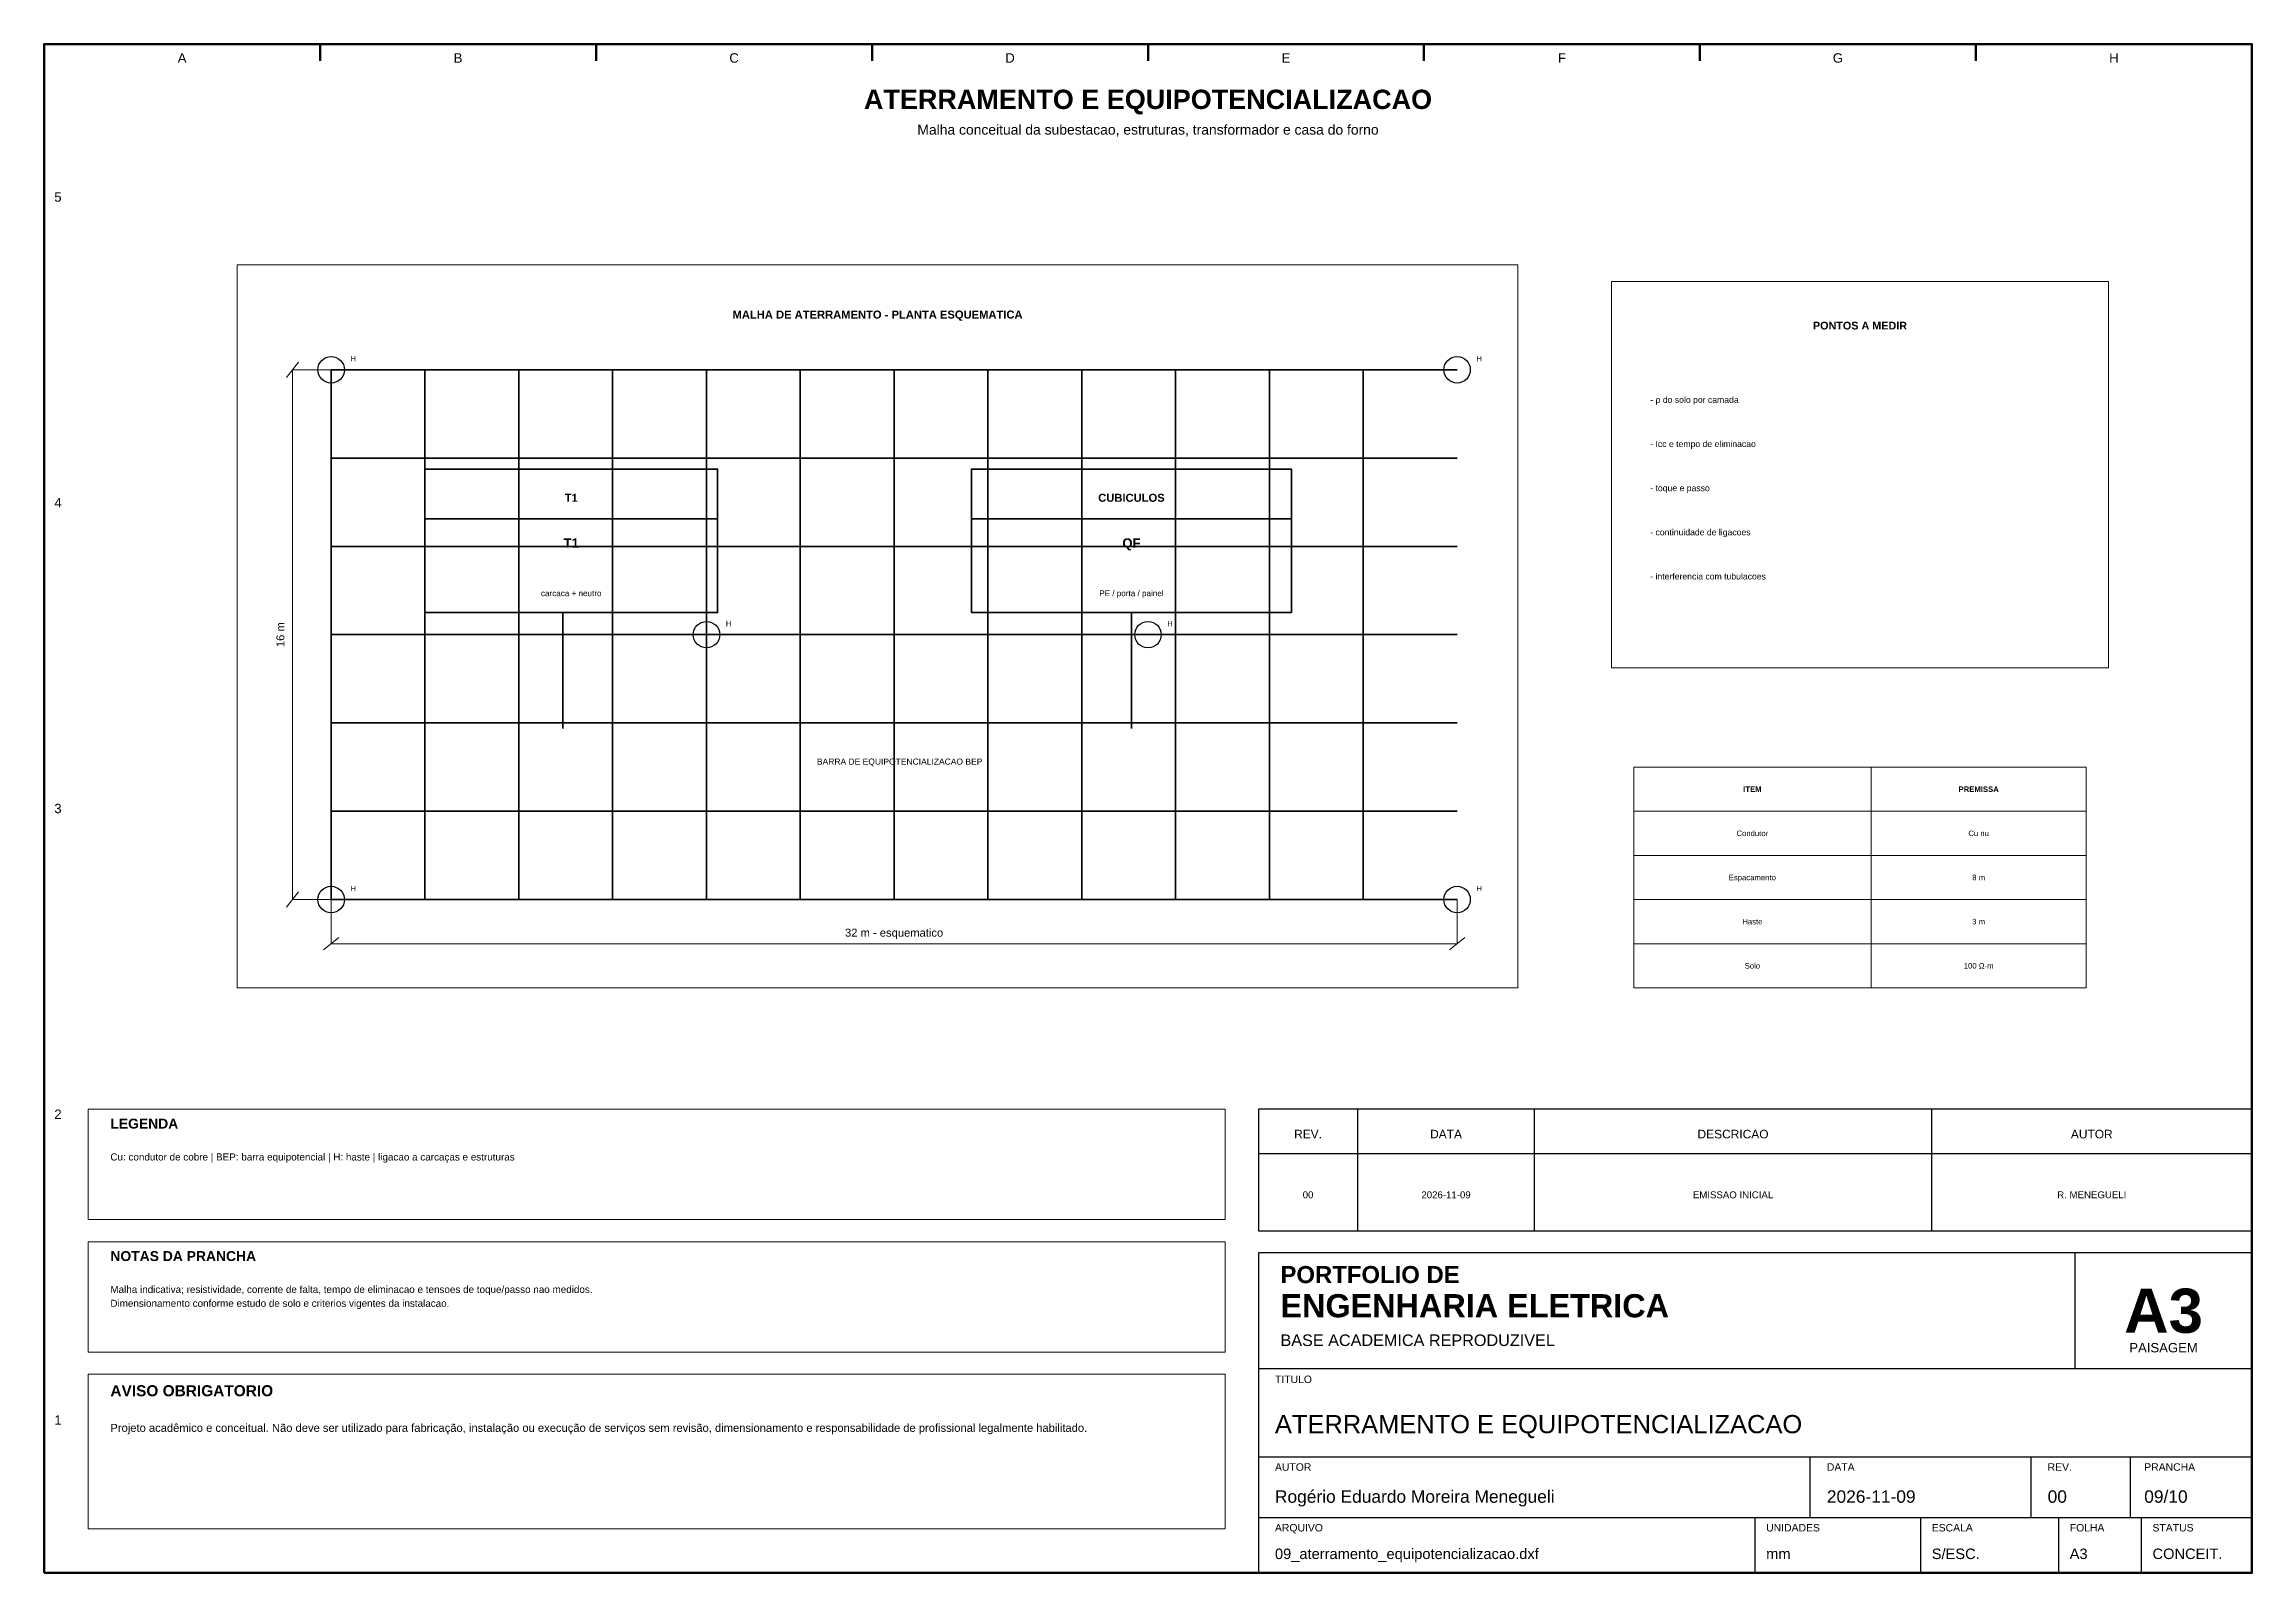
# Model space of a CAD drawing. Header units: millimetres. Extents: x 10 to 410, y 10 to 287.
import ezdxf
from ezdxf.enums import TextEntityAlignment as Align

# ---------------------------------------------------------------- set-up
doc = ezdxf.new("R2010")
doc.units = ezdxf.units.MM
for name, color, linetype, lineweight in [('00_MOLDURA', 7, 'CONTINUOUS', 50), ('01_CARIMBO', 7, 'CONTINUOUS', 25), ('02_TEXTO', 7, 'CONTINUOUS', 18), ('03_COTAS', 5, 'CONTINUOUS', 18), ('04_EQUIPAMENTOS', 250, 'CONTINUOUS', 35), ('07_INSTRUMENTACAO', 202, 'CONTINUOUS', 25), ('08_CABOS', 160, 'CONTINUOUS', 35), ('11_ARQUITETURA', 8, 'CONTINUOUS', 18), ('12_LEGENDA', 7, 'CONTINUOUS', 18), ('13_NOTAS', 7, 'CONTINUOUS', 18)]:
    doc.layers.add(name, color=color, linetype=linetype, lineweight=lineweight)
doc.styles.add('PORTFOLIO_TEXTO', font='arial.ttf')
doc.styles.add('PORTFOLIO_TITULO', font='arialbd.ttf', dxfattribs={"width": 0.92})

# ---------------------------------------------------------------- blocks, each defined once
blk = doc.blocks.new('CARIMBO_A3')
at = {"layer": '01_CARIMBO'}
for p, q in [((148, 37), (148, 58)), ((0, 37), (180, 37)), ((0, 21), (180, 21)), ((100, 10), (100, 21)), ((140, 10), (140, 21)), ((158, 10), (158, 21)), ((0, 10), (180, 10)), ((90, 0), (90, 10)), ((120, 0), (120, 10)), ((145, 0), (145, 10)), ((160, 0), (160, 10))]:
    blk.add_line(p, q, dxfattribs=at)
blk.add_lwpolyline([(0, 0), (180, 0), (180, 58), (0, 58)], close=True, dxfattribs=at)
at = {"layer": '01_CARIMBO', "style": 'PORTFOLIO_TEXTO'}
for s, p in [('TITULO', (3, 34.4)), ('AUTOR', (3, 18.5)), ('DATA', (103, 18.5)), ('REV.', (143, 18.5)), ('PRANCHA', (160.5, 18.5)), ('ARQUIVO', (3, 7.5)), ('UNIDADES', (92, 7.5)), ('ESCALA', (122, 7.5)), ('FOLHA', (147, 7.5)), ('STATUS', (162, 7.5))]:
    blk.add_text(s, height=1.35, dxfattribs=at).set_placement(p)
at = {"layer": '02_TEXTO'}
for s, height, style, p in [('PORTFOLIO DE', 3.1, 'PORTFOLIO_TITULO', (4, 52.5)), ('ENGENHARIA ELETRICA', 4.2, 'PORTFOLIO_TITULO', (4, 46.3)), ('BASE ACADEMICA REPRODUZIVEL', 2.1, 'PORTFOLIO_TEXTO', (4, 41.1))]:
    blk.add_text(s, height=height, dxfattribs=dict(at, style=style)).set_placement(p)
for s, height, style, p in [('A3', 8, 'PORTFOLIO_TITULO', (164, 47.5)), ('PAISAGEM', 1.7, 'PORTFOLIO_TEXTO', (164, 40.8))]:
    blk.add_text(s, height=height, dxfattribs=dict(at, style=style)).set_placement(p, align=Align.MIDDLE_CENTER)
at = {"layer": '02_TEXTO', "style": 'PORTFOLIO_TEXTO'}
for tag, p, height in [('TITULO', (3, 25.3), 3.3), ('AUTOR', (3, 12.7), 2.25), ('DATA', (103, 12.7), 2.25), ('REVISAO', (143, 12.7), 2.25), ('PRANCHA', (160.5, 12.7), 2.25), ('ARQUIVO', (3, 2.5), 1.9), ('UNIDADES', (92, 2.5), 1.9), ('ESCALA', (122, 2.5), 1.9), ('FOLHA', (147, 2.5), 1.9), ('STATUS', (162, 2.5), 1.9)]:
    blk.add_attdef(tag, p, '', height=height, dxfattribs=at)

msp = doc.modelspace()

# ---------------------------------------------------------------- linework, layer by layer
at = {"layer": '00_MOLDURA'}
for p, q in [((60, 287), (60, 284)), ((110, 287), (110, 284)), ((160, 287), (160, 284)), ((210, 287), (210, 284)), ((260, 287), (260, 284)), ((310, 287), (310, 284)), ((360, 287), (360, 284))]:
    msp.add_line(p, q, dxfattribs=at)
msp.add_lwpolyline([(10, 10), (410, 10), (410, 287), (10, 287)], close=True, dxfattribs=at)
at = {"layer": '01_CARIMBO'}
for p, q in [((248, 72), (248, 94)), ((280, 72), (280, 94)), ((352, 72), (352, 94)), ((230, 86), (410, 86))]:
    msp.add_line(p, q, dxfattribs=at)
msp.add_lwpolyline([(230, 72), (410, 72), (410, 94), (230, 94)], close=True, dxfattribs=at)
at = {"layer": '03_COTAS'}
for p, q in [((53.9, 226.6), (56.1, 229.4)), ((62, 228), (55, 228)), ((55, 132), (55, 228)), ((53.9, 130.6), (56.1, 133.4)), ((62, 132), (55, 132)), ((62, 132), (62, 124)), ((266, 132), (266, 124)), ((60.6, 122.9), (63.4, 125.1)), ((62, 124), (266, 124)), ((264.6, 122.9), (267.4, 125.1))]:
    msp.add_line(p, q, dxfattribs=at)
at = {"layer": '04_EQUIPAMENTOS'}
for p, q in [((79, 201), (132, 201)), ((178, 201), (236, 201))]:
    msp.add_line(p, q, dxfattribs=at)
for points in [[(79, 184), (132, 184), (132, 210), (79, 210)], [(178, 184), (236, 184), (236, 210), (178, 210)]]:
    msp.add_lwpolyline(points, close=True, dxfattribs=at)
at = {"layer": '07_INSTRUMENTACAO'}
for centre in [(62, 228), (266, 228), (130, 180), (210, 180), (62, 132), (266, 132)]:
    msp.add_circle(centre, 2.4, dxfattribs=at)
at = {"layer": '08_CABOS', "lineweight": 35}
for p, q in [((62, 132), (62, 228)), ((62, 228), (266, 228)), ((79, 132), (79, 228)), ((96, 132), (96, 228)), ((113, 132), (113, 228)), ((130, 132), (130, 228)), ((147, 132), (147, 228)), ((164, 132), (164, 228)), ((181, 132), (181, 228)), ((198, 132), (198, 228)), ((215, 132), (215, 228)), ((232, 132), (232, 228)), ((249, 132), (249, 228)), ((62, 212), (266, 212)), ((62, 196), (266, 196)), ((62, 180), (266, 180)), ((62, 164), (266, 164)), ((62, 148), (266, 148)), ((62, 132), (266, 132))]:
    msp.add_line(p, q, dxfattribs=at)
at = {"layer": '08_CABOS'}
for p, q in [((104, 184), (104, 163)), ((207, 184), (207, 163))]:
    msp.add_line(p, q, dxfattribs=at)
at = {"layer": '11_ARQUITETURA'}
msp.add_lwpolyline([(45, 116), (277, 116), (277, 247), (45, 247)], close=True, dxfattribs=at)
at = {"layer": '12_LEGENDA'}
for p, q in [((341, 156), (341, 116)), ((298, 148), (380, 148)), ((298, 140), (380, 140)), ((298, 132), (380, 132)), ((298, 124), (380, 124))]:
    msp.add_line(p, q, dxfattribs=at)
for points in [[(298, 116), (380, 116), (380, 156), (298, 156)], [(18, 74), (224, 74), (224, 94), (18, 94)]]:
    msp.add_lwpolyline(points, close=True, dxfattribs=at)
at = {"layer": '13_NOTAS'}
for points in [[(294, 174), (384, 174), (384, 244), (294, 244)], [(18, 50), (224, 50), (224, 70), (18, 70)], [(18, 18), (224, 18), (224, 46), (18, 46)]]:
    msp.add_lwpolyline(points, close=True, dxfattribs=at)

# ---------------------------------------------------------------- block references
at = {"layer": '01_CARIMBO'}
msp.add_blockref('CARIMBO_A3', (230, 10), dxfattribs=at).add_auto_attribs({'TITULO': 'ATERRAMENTO E EQUIPOTENCIALIZACAO', 'AUTOR': 'Rogério Eduardo Moreira Menegueli', 'DATA': '2026-11-09', 'REVISAO': '00', 'PRANCHA': '09/10', 'ARQUIVO': '09_aterramento_equipotencializacao.dxf', 'UNIDADES': 'mm', 'ESCALA': 'S/ESC.', 'FOLHA': 'A3', 'STATUS': 'CONCEIT.'})

# ---------------------------------------------------------------- texts
at = {"layer": '00_MOLDURA', "style": 'PORTFOLIO_TEXTO'}
for s, p in [('A', (35, 284.5)), ('B', (85, 284.5)), ('C', (135, 284.5)), ('D', (185, 284.5)), ('E', (235, 284.5)), ('F', (285, 284.5)), ('G', (335, 284.5)), ('H', (385, 284.5)), ('5', (12.5, 259.3)), ('4', (12.5, 203.9)), ('3', (12.5, 148.5)), ('2', (12.5, 93.1)), ('1', (12.5, 37.7))]:
    msp.add_text(s, height=1.7, dxfattribs=at).set_placement(p, align=Align.MIDDLE_CENTER)
at = {"layer": '01_CARIMBO', "style": 'PORTFOLIO_TEXTO'}
for s, p in [('REV.', (239, 89.5)), ('DATA', (264, 89.5)), ('DESCRICAO', (316, 89.5)), ('AUTOR', (381, 89.5))]:
    msp.add_text(s, height=1.55, dxfattribs=at).set_placement(p, align=Align.MIDDLE_CENTER)
at = {"layer": '02_TEXTO'}
for s, height, style, p in [('ATERRAMENTO E EQUIPOTENCIALIZACAO', 3.5, 'PORTFOLIO_TITULO', (210, 277)), ('Malha conceitual da subestacao, estruturas, transformador e casa do forno', 1.8, 'PORTFOLIO_TEXTO', (210, 271.5)), ('T1', 1.7, 'PORTFOLIO_TITULO', (105.5, 196.6)), ('QF', 1.7, 'PORTFOLIO_TITULO', (207, 196.6)), ('PE / porta / painel', 1.05, 'PORTFOLIO_TEXTO', (207, 187.5)), ('carcaca + neutro', 1.05, 'PORTFOLIO_TEXTO', (105.5, 187.5)), ('00', 1.25, 'PORTFOLIO_TEXTO', (239, 78.5)), ('2026-11-09', 1.25, 'PORTFOLIO_TEXTO', (264, 78.5)), ('EMISSAO INICIAL', 1.25, 'PORTFOLIO_TEXTO', (316, 78.5)), ('R. MENEGUELI', 1.25, 'PORTFOLIO_TEXTO', (381, 78.5))]:
    msp.add_text(s, height=height, dxfattribs=dict(at, style=style)).set_placement(p, align=Align.MIDDLE_CENTER)
at = {"layer": '03_COTAS', "style": 'PORTFOLIO_TEXTO'}
msp.add_text('16 m', height=1.45, rotation=90, dxfattribs=at).set_placement((52.8, 180), align=Align.MIDDLE_CENTER)
msp.add_text('32 m - esquematico', height=1.45, dxfattribs=at).set_placement((164, 126), align=Align.MIDDLE_CENTER)
at = {"layer": '04_EQUIPAMENTOS', "style": 'PORTFOLIO_TITULO'}
for s, p in [('T1', (105.5, 204.8)), ('CUBICULOS', (207, 204.8))]:
    msp.add_text(s, height=1.45, dxfattribs=at).set_placement(p, align=Align.MIDDLE_CENTER)
at = {"layer": '07_INSTRUMENTACAO', "style": 'PORTFOLIO_TEXTO'}
for p in [(66, 230), (270, 230), (134, 182), (214, 182), (66, 134), (270, 134)]:
    msp.add_text('H', height=0.95, dxfattribs=at).set_placement(p, align=Align.MIDDLE_CENTER)
at = {"layer": '08_CABOS', "style": 'PORTFOLIO_TEXTO'}
msp.add_text('BARRA DE EQUIPOTENCIALIZACAO BEP', height=1.1, dxfattribs=at).set_placement((165, 157), align=Align.MIDDLE_CENTER)
at = {"layer": '11_ARQUITETURA', "style": 'PORTFOLIO_TITULO'}
msp.add_text('MALHA DE ATERRAMENTO - PLANTA ESQUEMATICA', height=1.45, dxfattribs=at).set_placement((161, 238), align=Align.MIDDLE_CENTER)
at = {"layer": '12_LEGENDA'}
for s, style, p in [('ITEM', 'PORTFOLIO_TITULO', (319.5, 152)), ('PREMISSA', 'PORTFOLIO_TITULO', (360.5, 152)), ('Condutor', 'PORTFOLIO_TEXTO', (319.5, 144)), ('Cu nu', 'PORTFOLIO_TEXTO', (360.5, 144)), ('Espacamento', 'PORTFOLIO_TEXTO', (319.5, 136)), ('8 m', 'PORTFOLIO_TEXTO', (360.5, 136)), ('Haste', 'PORTFOLIO_TEXTO', (319.5, 128)), ('3 m', 'PORTFOLIO_TEXTO', (360.5, 128)), ('Solo', 'PORTFOLIO_TEXTO', (319.5, 120)), ('100 Ω·m', 'PORTFOLIO_TEXTO', (360.5, 120))]:
    msp.add_text(s, height=1, dxfattribs=dict(at, style=style)).set_placement(p, align=Align.MIDDLE_CENTER)
at = {"layer": '12_LEGENDA', "style": 'PORTFOLIO_TITULO'}
msp.add_text('LEGENDA', height=1.8, dxfattribs=at).set_placement((22, 90.5))
at = {"layer": '12_LEGENDA', "insert": (22, 86), "char_height": 1.28, "width": 198, "attachment_point": 1, "line_spacing_factor": 1.18, "style": 'PORTFOLIO_TEXTO'}
msp.add_mtext('Cu: condutor de cobre | BEP: barra equipotencial | H: haste | ligacao a carcaças e estruturas', dxfattribs=at)
at = {"layer": '13_NOTAS', "style": 'PORTFOLIO_TITULO'}
msp.add_text('PONTOS A MEDIR', height=1.4, dxfattribs=at).set_placement((339, 236), align=Align.MIDDLE_CENTER)
at = {"layer": '13_NOTAS'}
for s, height, style, p in [('- ρ do solo por camada', 1.12, 'PORTFOLIO_TEXTO', (301, 222)), ('- Icc e tempo de eliminacao', 1.12, 'PORTFOLIO_TEXTO', (301, 214)), ('- toque e passo', 1.12, 'PORTFOLIO_TEXTO', (301, 206)), ('- continuidade de ligacoes', 1.12, 'PORTFOLIO_TEXTO', (301, 198)), ('- interferencia com tubulacoes', 1.12, 'PORTFOLIO_TEXTO', (301, 190)), ('NOTAS DA PRANCHA', 1.8, 'PORTFOLIO_TITULO', (22, 66.5)), ('AVISO OBRIGATORIO', 2, 'PORTFOLIO_TITULO', (22, 42))]:
    msp.add_text(s, height=height, dxfattribs=dict(at, style=style)).set_placement(p)
at = {"layer": '13_NOTAS', "width": 198, "attachment_point": 1, "line_spacing_factor": 1.18, "style": 'PORTFOLIO_TEXTO'}
for s, insert, char_height in [('Malha indicativa; resistividade, corrente de falta, tempo de eliminacao e tensoes de toque/passo nao medidos.\\PDimensionamento conforme estudo de solo e criterios vigentes da instalacao.', (22, 62), 1.28), ('Projeto acadêmico e conceitual. Não deve ser utilizado para fabricação, instalação ou execução de serviços sem revisão, dimensionamento e responsabilidade de profissional legalmente habilitado.', (22, 37), 1.45)]:
    msp.add_mtext(s, dxfattribs=dict(at, insert=insert, char_height=char_height))

doc.saveas('drawing.dxf')
